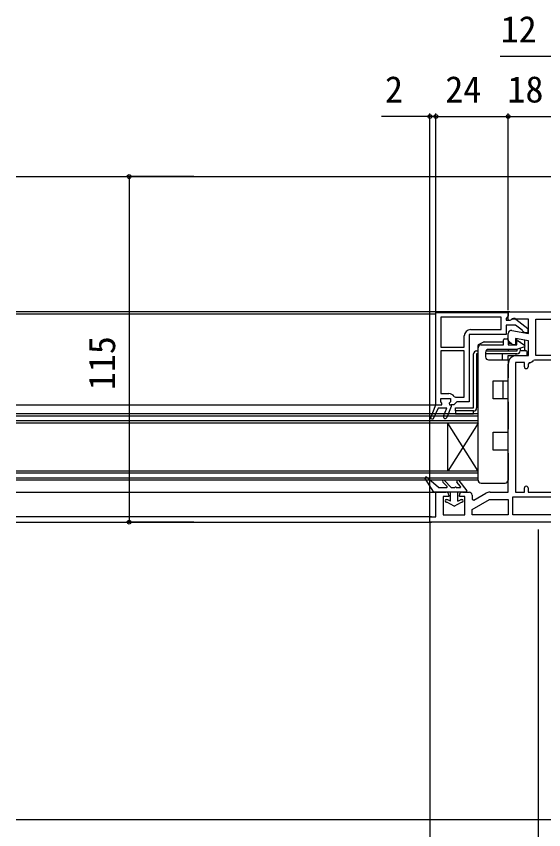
# Model space of a CAD drawing. Units: millimetres, scale not verified. Extents: x -525 to 525, y -783 to 778.
# Drawn here: x 1.5 to 176.8, y -569.9 to -299.3 of the extents above; entities that cross this region are included whole.
import ezdxf
from ezdxf.enums import TextEntityAlignment as Align

# ---------------------------------------------------------------- set-up
doc = ezdxf.new("R2010")
doc.units = ezdxf.units.MM
doc.header["$LTSCALE"] = 4
for name, color, linetype in [('0-2_YKK_11', 7, 'Continuous'), ('0-3_YKK_12', 2, 'Continuous'), ('0-4_YKK_13', 4, 'Continuous'), ('0-6_YKK_D', 6, 'Continuous'), ('0-8_YSS_K', 3, 'Continuous')]:
    doc.layers.add(name, color=color, linetype=linetype)
doc.styles.add('ＭＳ ゴシック', font='')
doc.styles.get('ＭＳ ゴシック').set_extended_font_data('MS Gothic')

msp = doc.modelspace()

# ---------------------------------------------------------------- linework, layer by layer
at = {"layer": '0-2_YKK_11'}
msp.add_line((149.801, -457.6), (152.001, -457.6), dxfattribs=at)
for points in [[(195.001, -353.6), (195.001, -414.2), (223.001, -414.2), (223.001, -417.6), (221.101, -417.6), (220.601, -417.1), (220.101, -416.6), (195.001, -416.6), (195.001, -467.6), (193.501, -467.6), (193.501, -480.1), (195.001, -480.1), (195.001, -482.6), (191.001, -482.6), (191.001, -467.6), (139.001, -467.6), (139.001, -465.8), (141.001, -465.8), (141.001, -457.6), (144.301, -457.6)], [(166.175, -403.815), (171.801, -404.807), (171.801, -400), (166.445, -400), (165.577, -400.542), (165.001, -400.223), (165.001, -397.6), (180.643, -397.6), (182.951, -353.548)], [(141.001, -428.6), (141.001, -397.8), (165.001, -397.8), (165.001, -398.9), (164.651, -399.377), (164.301, -399.854), (164.301, -400.4), (165.701, -400.4), (166.101, -400.2)], [(162.701, -399.4), (142.601, -399.4), (142.601, -409.4), (150.401, -409.4), (150.401, -405.6)], [(167.518, -400.013), (171.501, -403.125), (171.501, -404.6), (170.4, -404.6), (169.9, -404.125), (169.709, -403.755), (167.462, -402), (164.301, -402), (164.301, -405.1), (152.001, -405.1), (152.001, -427.6), (147.901, -427.6), (147.401, -428.1), (146.901, -428.6), (146.001, -428.6), (146.001, -429.1), (144.563, -432.752)], [(152.501, -403.5), (162.701, -403.5), (162.701, -399.4)], [(192.601, -412.1), (174.201, -412.1), (174.201, -400), (179.768, -400)], [(167.901, -412.1), (171.801, -412.1), (171.801, -407.244), (167.401, -406.468), (167.401, -408.6), (166.501, -408.6), (165.001, -407.1), (165.001, -404.8)], [(150.401, -426), (150.401, -410.6), (142.601, -410.6), (142.601, -424.8), (145.301, -424.8)], [(192.601, -457.6), (192.601, -413.7), (173.801, -413.7), (173.456, -413.838)], [(158.974, -457.6), (165.001, -457.6), (165.001, -415)], [(170.401, -415.9), (170.401, -414.5), (167.401, -414.5), (167.401, -457.6), (170.401, -457.6), (170.401, -456.2)], [(172.049, -414.487), (171.601, -414.984), (171.601, -415.9)], [(143.539, -432.348), (144.582, -429.7), (141.747, -429.7), (139.954, -433.388), (139.224, -433.066), (141.001, -428.6), (142.901, -428.6), (142.976, -428.01), (142.601, -427.525), (142.601, -426.4), (145.801, -426.4), (145.801, -427.525), (145.426, -428.01), (145.501, -428.6), (146.001, -428.6), (146.001, -429.1), (144.563, -432.752)], [(147.071, -425.769), (147.492, -426), (150.401, -426)], [(143.539, -432.348), (144.582, -429.7), (141.747, -429.7), (139.954, -433.388), (139.224, -433.066), (141.001, -428.6)], [(171.601, -456.2), (171.601, -457.6), (192.601, -457.6)], [(145.301, -458.6), (145.301, -459.1), (143.401, -459.1), (143.401, -465.1), (150.601, -465.1), (150.601, -459.1), (148.801, -459.1), (148.801, -458.6)], [(153.001, -458.6), (153.001, -459.945), (153.568, -460.273), (157.524, -457.989)]]:
    msp.add_lwpolyline(points, dxfattribs=at)
for points in [[(165.001, -465.2), (153.001, -465.2), (153.001, -463.371), (158.84, -460), (165.001, -460)], [(192.601, -465.2), (166.601, -465.2), (166.601, -459.2), (192.601, -459.2)]]:
    msp.add_lwpolyline(points, close=True, dxfattribs=at)
for centre, radius, start, end in [((166.901, -400.8), 1, 51.91328, 143.13011), ((152.501, -405.6), 2.1, 90.00001, 179.99999), ((166.001, -404.8), 1, 80.00002, 180), ((167.901, -415), 2.9, 90.00001, 179.99999), ((171.801, -412.1), 2.4, 275.9378, 313.60284), ((171.001, -415.9), 0.6, 179.99999, 0.00001), ((145.301, -426.9), 2.1, 32.57896, 89.99999), ((144.051, -432.55), 0.55, 158.50165, 338.50167), ((144.051, -432.55), 0.55, 158.50165, 338.50167), ((171.001, -456.2), 0.6, 359.99999, 180.00001), ((144.301, -458.6), 1, 0.00001, 89.99999), ((149.801, -458.6), 1, 90.00001, 179.99999), ((152.001, -458.6), 1, 0.00001, 89.99999), ((158.974, -460.5), 2.9, 89.99998, 119.99999)]:
    msp.add_arc(centre, radius, start, end, dxfattribs=at)
at = {"layer": '0-3_YKK_12'}
for p, q in [((1.499, -352.6), (183.951, -352.6)), ((165.502, -397.6), (1.499, -397.6)), ((1.499, -398.3), (141.001, -398.3)), ((1.499, -428.6), (141.002, -428.6)), ((155.001, -431.6), (1.499, -431.6)), ((155.001, -432.3), (1.499, -432.3)), ((155.001, -453.6), (155.001, -431.6)), ((155.001, -433.9), (1.499, -433.9)), ((155.001, -434.6), (1.499, -434.6)), ((155.001, -450.6), (145.001, -434.6)), ((155.001, -450.6), (1.499, -450.6)), ((155.001, -451.3), (1.499, -451.3)), ((155.001, -452.9), (1.499, -452.9)), ((155.001, -453.6), (1.499, -453.6)), ((1.499, -457.6), (141.502, -457.6)), ((139.502, -465.8), (1.499, -465.8)), ((1.499, -467.6), (139.502, -467.6))]:
    msp.add_line(p, q, dxfattribs=at)
msp.add_lwpolyline([(155.001, -434.6), (145.001, -450.6), (145.001, -434.6)], dxfattribs=at)
at = {"layer": '0-4_YKK_13'}
for p, q in [((155.167, -408.517), (156.938, -407.632)), ((156.001, -408.6), (163.501, -408.6)), ((157.072, -407.6), (163.501, -407.6)), ((163.501, -408.6), (163.501, -406.9)), ((163.801, -406.6), (164.701, -406.6)), ((165.001, -406.9), (165.001, -408.6)), ((165.301, -408.1), (165.001, -408.1)), ((165.001, -408.6), (167.901, -408.6)), ((165.301, -408.1), (165.301, -407.4)), ((166.001, -408.1), (165.301, -408.1)), ((167.801, -408.1), (167.401, -408.1)), ((167.801, -406.6), (167.432, -406.6)), ((167.801, -406.6), (168.147, -406.6)), ((167.801, -408.1), (167.801, -406.6)), ((167.901, -408.6), (167.901, -407.5)), ((168.373, -407.254), (170.476, -408.726)), ((168.867, -407.6), (169.001, -407.6)), ((169.001, -407.6), (169.001, -407.694)), ((170.501, -408.746), (170.501, -407.015)), ((154.501, -410.6), (155.001, -410.6)), ((155.001, -409.6), (155.001, -408.785)), ((155.001, -453.6), (155.001, -409.6)), ((157.501, -411.1), (157.501, -412.6)), ((157.635, -410.6), (168.001, -410.6)), ((168.029, -410.1), (158.501, -410.1)), ((165.001, -410.3), (165.001, -410.1)), ((168.001, -410.6), (168.001, -410.1)), ((170.406, -409.254), (168.132, -410.082)), ((169.001, -409.766), (169.001, -410.6)), ((171.001, -410.6), (169.001, -410.6)), ((170.501, -410.3), (170.501, -409.198)), ((171.301, -411.8), (171.301, -410.9)), ((153.501, -429.6), (153.501, -411.6)), ((155.001, -411.6), (154.501, -411.6)), ((154.501, -411.6), (154.501, -429.6)), ((168.001, -411.6), (157.501, -411.6)), ((163.001, -411.6), (157.501, -411.6)), ((158.501, -413.6), (165.001, -413.6)), ((163.001, -411.6), (163.001, -413.6)), ((165.001, -413.6), (165.001, -412.1)), ((165.001, -412.1), (171.001, -412.1)), ((165.001, -413.6), (165.001, -419.6)), ((160.001, -426.6), (160.001, -420.6)), ((163.251, -420.6), (163.251, -426.6)), ((165.001, -426.6), (160.001, -426.6)), ((165.001, -427.6), (165.001, -426.6)), ((165.001, -427.6), (165.001, -436.6)), ((147.501, -429.6), (153.501, -429.6)), ((147.501, -430.6), (147.501, -429.6)), ((153.501, -430.6), (147.501, -430.6)), ((160.001, -443.6), (160.001, -437.6)), ((165.001, -443.6), (160.001, -443.6)), ((165.001, -444.6), (165.001, -443.6)), ((165.001, -444.6), (165.001, -453.6)), ((140.301, -457.6), (137.447, -453.06)), ((141.845, -456.052), (137.896, -452.672)), ((144.696, -455.764), (143.308, -454.272)), ((146.042, -456.036), (143.894, -453.728)), ((149.174, -455.777), (147.985, -454.245)), ((148.616, -453.754), (151.238, -457.116)), ((156.001, -454.6), (164.001, -454.6)), ((141.975, -456.1), (144.549, -456.1)), ((146.188, -456.1), (147.323, -456.1)), ((147.723, -456.1), (149.016, -456.1)), ((151.001, -457.6), (140.301, -457.6)), ((144.501, -460.1), (144.733, -460.1)), ((145.801, -460.655), (145.801, -457.6)), ((148.301, -460.655), (148.301, -457.6)), ((149.369, -460.1), (149.601, -460.1)), ((144.501, -460.9), (144.626, -460.9)), ((147.051, -462.3), (144.626, -460.9)), ((145.801, -460.655), (144.933, -460.154)), ((147.051, -462.3), (149.476, -460.9)), ((148.301, -460.655), (149.169, -460.154)), ((149.476, -460.9), (149.601, -460.9))]:
    msp.add_line(p, q, dxfattribs=at)
for points in [[(160.001, -420.6), (165.001, -420.6), (165.001, -419.6)], [(160.001, -437.6), (165.001, -437.6), (165.001, -436.6)]]:
    msp.add_lwpolyline(points, dxfattribs=at)
msp.add_lwpolyline([(153.501, -431.6), (153.501, -430.6), (147.501, -430.6), (147.501, -431.6)], close=True, dxfattribs=at)
for centre, radius, start, end in [((155.301, -408.785), 0.3, 116.56505, 180), ((156.001, -409.6), 1, 90, 180), ((157.072, -407.9), 0.3, 90, 116.56505), ((163.801, -406.9), 0.3, 90, 180), ((164.701, -406.9), 0.3, 0, 90), ((168.201, -407.5), 0.3, 55, 180), ((154.501, -411.6), 1, 90, 180), ((158.501, -411.1), 1, 90, 180), ((165.301, -410.3), 0.3, 180, 270), ((168.001, -410.6), 1, 270, 0), ((168.029, -409.8), 0.3, 270, 290), ((170.304, -408.972), 0.3, 290, 55), ((170.801, -410.3), 0.3, 180, 270), ((171.001, -410.9), 0.3, 0, 90), ((158.501, -412.6), 1, 180, 270), ((171.001, -411.8), 0.3, 270, 0), ((153.501, -429.6), 1, 270, 0), ((137.701, -452.9), 0.3, 49.43895, 212.15282), ((143.601, -454), 0.4, 42.9326, 222.9326), ((148.301, -454), 0.4, 37.94551, 217.81232), ((156.001, -453.6), 1, 180, 270), ((164.001, -453.6), 1, 270, 0), ((141.975, -455.9), 0.2, 229.43895, 270), ((144.549, -455.9), 0.2, 270, 42.9326), ((146.188, -455.9), 0.2, 222.9326, 270), ((147.523, -456.1), 0.2, 0, 180), ((149.016, -455.9), 0.2, 270, 37.81232), ((151.001, -457.3), 0.3, 270, 37.94551), ((144.501, -460.5), 0.4, 90, 270), ((144.733, -460.5), 0.4, 60, 90), ((149.369, -460.5), 0.4, 90, 120), ((149.601, -460.5), 0.4, 270, 90)]:
    msp.add_arc(centre, radius, start, end, dxfattribs=at)
at = {"layer": '0-6_YKK_D'}
for p, q in [((139.002, -332.601), (122.947, -332.601)), ((139.002, -465.7), (139.002, -331.601)), ((141.003, -332.601), (139.002, -332.601)), ((141.003, -403.553), (141.002, -331.601)), ((141.002, -332.601), (165.001, -332.6)), ((141.003, -402.553), (141.003, -331.601)), ((141.003, -332.601), (143.553, -332.601)), ((165.002, -397.1), (165.001, -331.6)), ((165.001, -367.607), (165.001, -331.6)), ((165.001, -332.6), (183.002, -332.6)), ((60.502, -352.6), (38.002, -352.6)), ((39.002, -352.6), (39.002, -467.6)), ((60.502, -467.6), (38.002, -467.6)), ((139.002, -467.7), (139.002, -587.6)), ((175.002, -470.064), (175.002, -607.6)), ((175.002, -486.6), (175.002, -587.6)), ((175.002, -486.6), (175.002, -607.6))]:
    msp.add_line(p, q, dxfattribs=at)
msp.add_lwpolyline([(189.002, -332.6), (181.077, -312.6), (162.35, -312.6)], dxfattribs=at)
for centre in [(139.002, -332.601), (141.002, -332.601), (141.003, -332.601), (165.001, -332.6), (165.001, -332.6), (39.002, -352.6), (39.002, -467.6)]:
    msp.add_circle(centre, 0.637, dxfattribs=at)
at = {"layer": '0-8_YSS_K'}
msp.add_line((195.002, -566.6), (1.499, -566.6), dxfattribs=at)

# ---------------------------------------------------------------- texts
at = {"layer": '0-6_YKK_D', "style": 'ＭＳ ゴシック'}
for s, p in [('12', (162.509, -310.6)), ('2', (124.061, -330.601)), ('18', (164.763, -330.6))]:
    msp.add_text(s, height=8.798, dxfattribs=at).set_placement(p, align=Align.BOTTOM_LEFT)
for s, rotation, p in [('24', 0.001, (144.104, -330.601)), ('115', 90, (37.002, -423.668))]:
    msp.add_text(s, height=8.798, rotation=rotation, dxfattribs=at).set_placement(p, align=Align.BOTTOM_LEFT)

doc.saveas('drawing.dxf')
